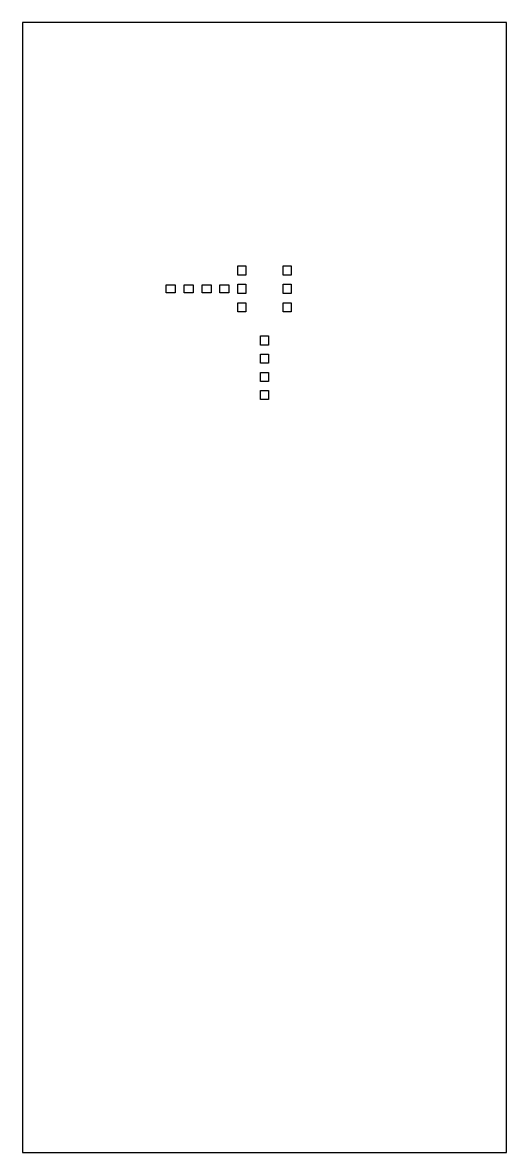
# Model space of a CAD drawing. Header units: millimetres. Extents: x -220 to 80, y -51 to 649.
import ezdxf

# ---------------------------------------------------------------- set-up
doc = ezdxf.new("R2010")
doc.units = ezdxf.units.MM
doc.layers.get('0').update_dxf_attribs({"linetype": 'CONTINUOUS'})

msp = doc.modelspace()

# ---------------------------------------------------------------- linework, layer by layer
for points in [[(80.38, 648.91), (-219.62, 648.91), (-219.62, -51.09), (80.38, -51.09)], [(-86.12, 498.19), (-81.12, 498.19), (-81.12, 492.48), (-86.12, 492.48)], [(-53.12, 492.48), (-58.12, 492.48), (-58.12, 498.19), (-53.12, 498.19)], [(-125.01, 486.41), (-125.01, 481.41), (-130.56, 481.41), (-130.56, 486.41)], [(-113.89, 486.41), (-113.89, 481.41), (-119.45, 481.41), (-119.45, 486.41)], [(-102.78, 486.41), (-102.78, 481.41), (-108.34, 481.41), (-108.34, 486.41)], [(-91.67, 486.41), (-91.67, 481.41), (-97.23, 481.41), (-97.23, 486.41)], [(-86.12, 486.76), (-81.12, 486.76), (-81.12, 481.05), (-86.12, 481.05)], [(-53.12, 481.05), (-58.12, 481.05), (-58.12, 486.76), (-53.12, 486.76)], [(-86.12, 475.33), (-81.12, 475.33), (-81.12, 469.62), (-86.12, 469.62)], [(-53.12, 469.62), (-58.12, 469.62), (-58.12, 475.33), (-53.12, 475.33)], [(-72.12, 454.74), (-67.12, 454.74), (-67.12, 449.1), (-72.12, 449.1)], [(-72.12, 443.47), (-67.12, 443.47), (-67.12, 437.83), (-72.12, 437.83)], [(-72.12, 432.2), (-67.12, 432.2), (-67.12, 426.56), (-72.12, 426.56)], [(-72.12, 420.93), (-67.12, 420.93), (-67.12, 415.29), (-72.12, 415.29)]]:
    msp.add_lwpolyline(points, close=True)

doc.saveas('drawing.dxf')
